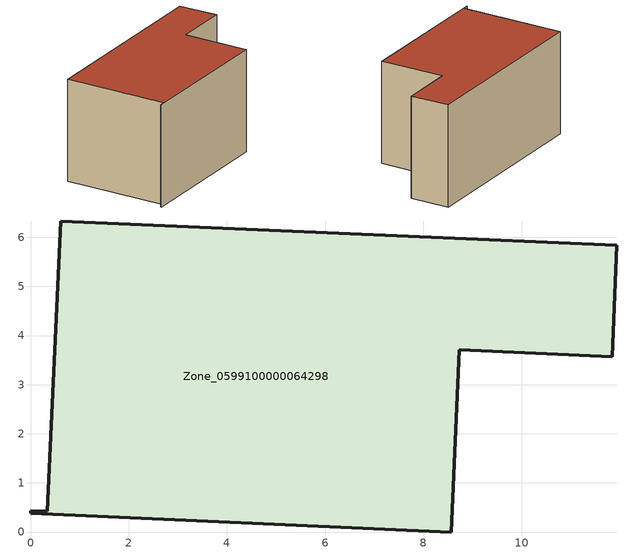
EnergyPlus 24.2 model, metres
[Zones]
Zone_0599100000064298
 floor ground (C_G): 8.57,0 0,0.38 0,0.43 0.34,0.42 0.62,6.33 11.94,5.84 11.84,3.57 8.73,3.71 z1.55
 wall outside (C_F): 11.84,3.57 11.94,5.84 0.62,6.33 0.34,0.42 0,0.43 0,0.38 8.57,0 8.73,3.71 11.84,3.57 z1.55:7.39
 roof outside (C_R): 0,0.43 0,0.38 8.57,0 8.73,3.71 11.84,3.57 11.94,5.84 0.62,6.33 0.34,0.42 z7.39
[BUILDING]
Pand.0599100000064298: North Axis=0; Terrain=City; Loads Convergence Tolerance Value=0.04; Temperature Convergence Tolerance Value=0.4; Solar Distribution=FullExterior; Maximum Number of Warmup Days=25; Minimum Number of Warmup Days=1
[Site:Location]
Rotterdam.The.Hague.AP_ZH_NLD Design_Conditions: Latitude=51.96; Longitude=4.45; Time Zone=1; Elevation=-4.5
[SITE:GROUNDTEMPERATURE:BUILDINGSURFACE]
18, 18, 18, 18, 18, 18, 18, 18, 18, 18, 18, 18
[MATERIAL] Thermal Absorptance=0.9; Solar Absorptance=0.7; Visible Absorptance=0.7
Name | Roughness | Thickness | Conductivity | Density | Specific Heat
G.TI.1946-1964 | MediumSmooth | 0.15 | 1 | 540 | 1210
F.TI.1946-1964 | Rough | 0.3 | 0.857143 | 1920 | 840
R.TI.1946-1964 | MediumRough | 0.2 | 0.277778 | 1500 | 1000
[CONSTRUCTION]
C_G: G.TI.1946-1964
C_F: F.TI.1946-1964
C_R: R.TI.1946-1964
[ZONE]
Zone_0599100000064298: Type=1; Multiplier=1; Ceiling Height=Autocalculate; Volume=Autocalculate; Floor Area=autocalculate; Part of Total Floor Area=Yes
[ZONEINFILTRATION:DESIGNFLOWRATE]
Infil_Zone_0599100000064298: Zone or ZoneList or Space or SpaceList=Zone_0599100000064298; Schedule=AlwaysOn; Design Flow Rate Calculation Method=Flow/Area; Flow Rate per Floor Area=0.003; Constant Term Coefficient=1; Temperature Term Coefficient=0; Velocity Term Coefficient=0; Velocity Squared Term Coefficient=0
[HVACTEMPLATE:ZONE:IDEALLOADSAIRSYSTEM]
Zone_0599100000064298: Maximum Heating Supply Air Temperature=50; Minimum Cooling Supply Air Temperature=13; Maximum Heating Supply Air Humidity Ratio=0.0156; Minimum Cooling Supply Air Humidity Ratio=0.0077; Heating Limit=NoLimit; Cooling Limit=NoLimit; Dehumidification Control Type=ConstantSensibleHeatRatio; Cooling Sensible Heat Ratio=0.7; Dehumidification Setpoint=60; Humidification Control Type=None; Humidification Setpoint=30; Outdoor Air Method=None; Outdoor Air Flow Rate per Person=0.00944; Outdoor Air Flow Rate per Zone Floor Area=0; Outdoor Air Flow Rate per Zone=0; Demand Controlled Ventilation Type=None; Outdoor Air Economizer Type=NoEconomizer; Heat Recovery Type=None; Sensible Heat Recovery Effectiveness=0.7; Latent Heat Recovery Effectiveness=0.65
[ZONECONTROL:THERMOSTAT]
ThermostatControl_Zone_0599100000064298: Zone or ZoneList=Zone_0599100000064298; Control Type Schedule=DualSetpointControlType; Control 1=Thermostat_Zone_0599100000064298; Temperature Difference Between Cutout And Setpoint=0
[THERMOSTATSETPOINT:DUALSETPOINT]
Thermostat_Zone_0599100000064298: Heating Setpoint Temperature Schedule=HeatingSetpoint_Zone_0599100000064298; Cooling Setpoint Temperature Schedule=CoolingSetpoint_Zone_0599100000064298
[SCHEDULE:COMPACT]
HeatingSetpoint_Zone_0599100000064298: Through: 12/31, For: AllDays, Until: 24:00, 21
CoolingSetpoint_Zone_0599100000064298: Through: 12/31, For: AllDays, Until: 24:00, 24
DualSetpointControlType: Through: 12/31, For: AllDays, Until: 24:00, 4
AlwaysOn: Through: 12/31, For: AllDays, Until: 24:00, 1
